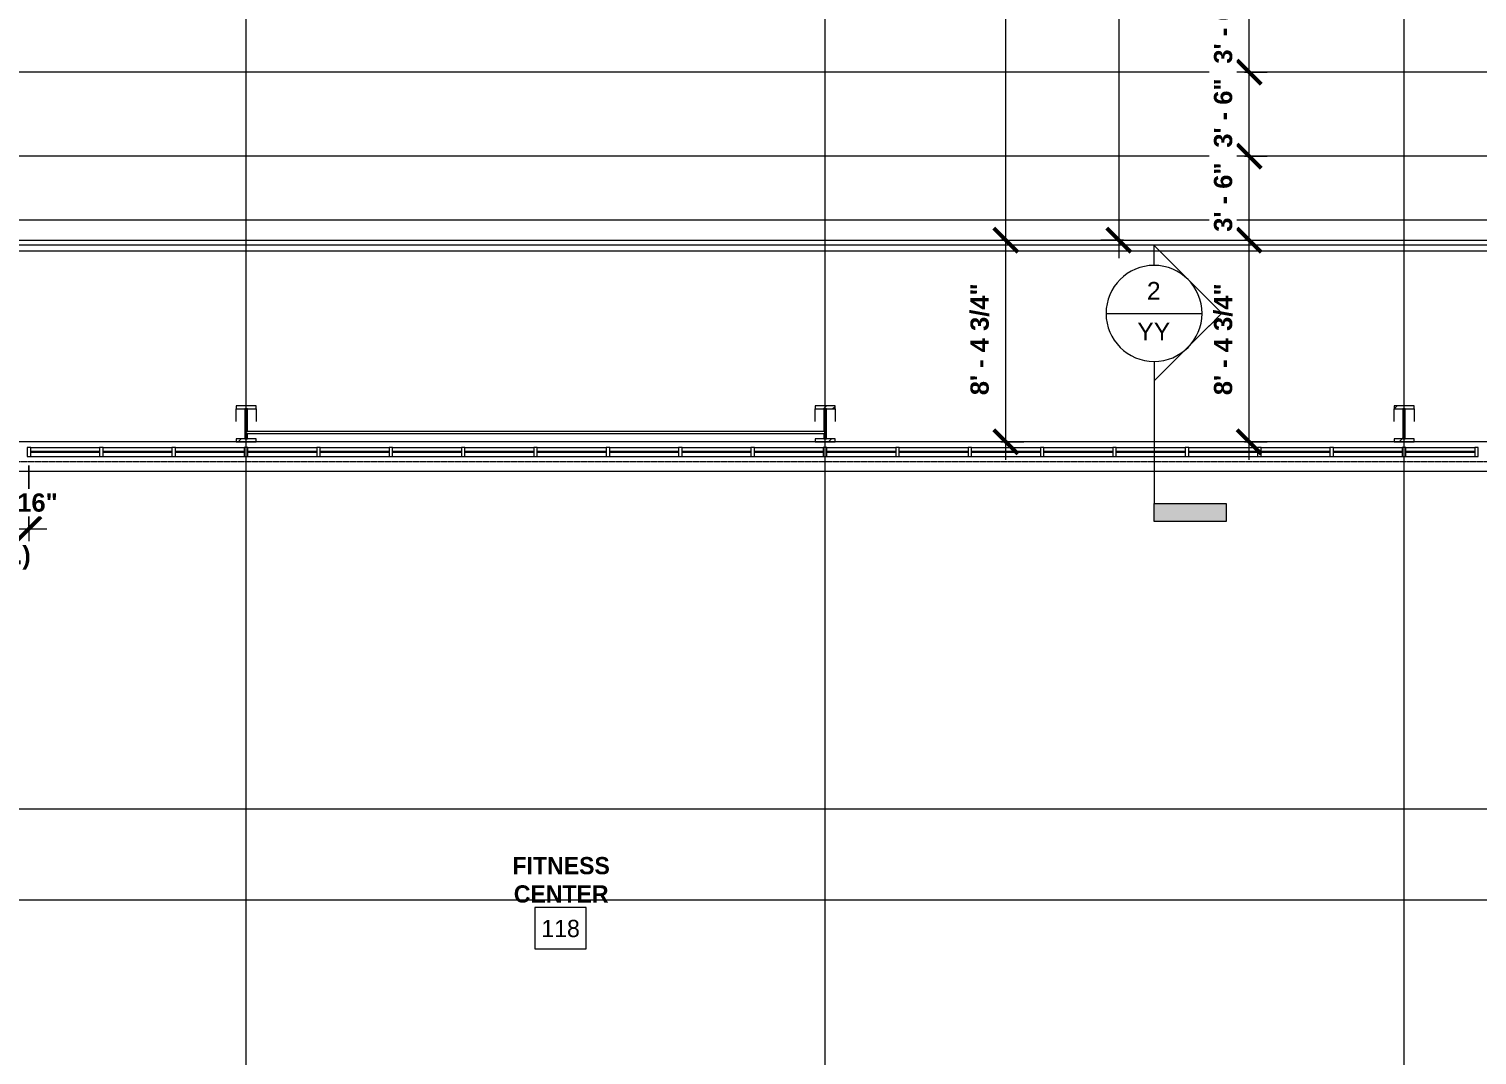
# Model space of a CAD drawing. Header units: inches. Extents: x 21592 to 24810, y -23179 to -20467.
# Drawn here: x 23267 to 23991, y -22666 to -22153 of the extents above; entities that cross this region are included whole.
import ezdxf

# ---------------------------------------------------------------- set-up
doc = ezdxf.new("R2010")
doc.units = ezdxf.units.IN
doc.header["$MEASUREMENT"] = 0
doc.linetypes.add('Grid Line 1_2_', pattern=[0.875, 0.5, -0.125, 0.125, -0.125])
for name, color, linetype, lineweight in [('A-ANNO-DIMS', 211, 'Continuous', 9), ('A-ANNO-DIMS-96', 211, 'Continuous', 9), ('A-AREA-IDEN', 2, 'Continuous', 9), ('A-FLOR', 192, 'Continuous', 20), ('A-FLOR-HRAL', 11, 'Continuous', 20), ('A-FLOR-OTLN', 90, 'Continuous', 140), ('A-GLAZ-CURT', 52, 'Continuous', 20), ('A-GLAZ-CWMG', 51, 'Continuous', 20), ('G-ANNO-SYMB', 111, 'Continuous', 9), ('S-BEAM', 12, 'Continuous', 20), ('S-GRID', 1, 'Continuous', 9)]:
    doc.layers.add(name, color=color, linetype=linetype, lineweight=lineweight)
doc.styles.add('Arial_1', font='arial.ttf', dxfattribs={"height": 8.851796})
doc.styles.add('Arial_B', font='arialbd.ttf', dxfattribs={"height": 9.132806})
doc.styles.add('Century Gothic', font='GOTHIC.TTF', dxfattribs={"height": 8.622671})
doc.styles.add('Century Gothic_B', font='GOTHICB.TTF', dxfattribs={"height": 8.616719})
doc.dimstyles.new('OD_Dimension_1', dxfattribs={"dimscale": 12, "dimtxt": 9, "dimasz": 1, "dimexe": 0.75, "dimexo": 0.5, "dimgap": 0.5, "dimtad": 1, "dimdec": 4, "dimrnd": 0.0625, "dimzin": 3, "dimdsep": 46, "dimlunit": 4, "dimtxsty": 'Arial_B', "dimblk1": 'OBLIQUE', "dimblk2": 'OBLIQUE', "dimsah": 1, "dimcen": 0.09, "dimdle": 0.75, "dimazin": 0, "dimtfac": 1, "dimtdec": 4, "dimtix": 1, "dimtmove": 0, "dimatfit": 3, "dimfxl": 1, "dimtvp": 1, "dimtfill": 1, "dimfrac": 2, "dimtolj": 1, "dimtzin": 0, "dimlwd": 13, "dimlwe": 13, "dimarcsym": 2})
doc.dimstyles.new('OD_Dimension_4', dxfattribs={"dimscale": 12, "dimtxt": 9, "dimasz": 1, "dimexe": 0.75, "dimexo": 0.5, "dimgap": 0.5, "dimtad": 1, "dimdec": 4, "dimrnd": 0.0625, "dimzin": 3, "dimdsep": 46, "dimlunit": 4, "dimtxsty": 'Arial_B', "dimblk1": 'OBLIQUE', "dimblk2": 'OBLIQUE', "dimsah": 1, "dimcen": 0.09, "dimdle": 0.75, "dimazin": 0, "dimtfac": 1, "dimtdec": 4, "dimtix": 1, "dimtmove": 0, "dimatfit": 3, "dimfxl": 1, "dimtvp": 1, "dimtfill": 1, "dimfrac": 2, "dimtolj": 1, "dimtzin": 0, "dimlwd": 13, "dimlwe": 13, "dimarcsym": 2})
pattern_1 = [(225, (23954.39, -22360.053), (9.503515, -9.503515), []), (225, (23954.39, -22374.453), (9.503515, -9.503515), [])]
pattern_2 = [(225, (23664.89, -22360.053), (9.503515, -9.503515), []), (225, (23664.89, -22374.453), (9.503515, -9.503515), [])]
pattern_3 = [(225, (23375.39, -22360.053), (9.503515, -9.503515), []), (225, (23375.39, -22374.453), (9.503515, -9.503515), [])]

# ---------------------------------------------------------------- blocks, each defined once
blk = doc.blocks.new('Top Rail Type - Top Rail_Internal_-939601-Enlarged First Floor Plan _West_')
at = {"layer": 'A-FLOR-HRAL', "color": 43, "lineweight": 13}
for p, q in [((24222.81, -22261.26), (23241.39, -22261.26)), ((24222.81, -22264.3), (23241.39, -22264.3))]:
    blk.add_line(p, q, dxfattribs=at)
blk = doc.blocks.new('columns and girder2 - one-V15-Enlarged First Floor Plan _West_')
at = {"layer": 'S-BEAM', "lineweight": 9}
h = blk.add_hatch(dxfattribs=at)
h.set_pattern_fill('FP_21', color=8, style=0, pattern_type=2)
h.set_pattern_definition(pattern_1)
h.paths.add_polyline_path([(-5, -0.5), (-5, -2), (5, -2), (5, -0.5)], flags=0)
h.paths.add_polyline_path([(-5, -17.03), (-5, -18.55), (5, -18.55), (5, -17.03)], flags=0)
h.paths.add_polyline_path([(5, -1204.89), (-5, -1204.89), (-5, -1206.4), (5, -1206.4)], flags=0)
h.paths.add_polyline_path([(5, -1224.25), (-5, -1224.25), (-5, -1225), (5, -1225)], flags=0)
h = blk.add_hatch(dxfattribs=at)
h.set_pattern_fill('FP_21', color=8, style=0, pattern_type=2)
h.set_pattern_definition(pattern_1)
h.paths.add_polyline_path([(0.62, -2), (-0.63, -2), (-0.63, -17.03), (0.62, -17.03)], flags=0)
h.paths.add_polyline_path([(-0.63, -1206.4), (-0.63, -1224.25), (0.62, -1224.25), (0.62, -1206.4)], flags=0)
at = {"layer": 'S-BEAM', "color": 7}
for p, q in [((5, -0.5), (-5, -0.5)), ((-5, -0.5), (-5, -2)), ((-5, -2), (5, -2)), ((0.62, -2), (-0.63, -2)), ((-0.63, -2), (-0.63, -17.03)), ((0.62, -17.03), (0.62, -2)), ((5, -2), (5, -0.5)), ((5, -17.03), (-5, -17.03)), ((-5, -17.03), (-5, -18.55)), ((-5, -18.55), (5, -18.55)), ((-0.63, -17.03), (0.62, -17.03)), ((5, -18.55), (5, -17.03))]:
    blk.add_line(p, q, dxfattribs=at)
at = {"layer": 'S-BEAM', "color": 43, "lineweight": 13}
for p, q in [((-5, -17.03), (-5, -10.69)), ((5, -10.69), (5, -17.03))]:
    blk.add_line(p, q, dxfattribs=at)
blk = doc.blocks.new('columns and girder2 - one-V16-Enlarged First Floor Plan _West_')
at = {"layer": 'S-BEAM', "lineweight": 9}
h = blk.add_hatch(dxfattribs=at)
h.set_pattern_fill('FP_22', color=8, style=0, pattern_type=2)
h.set_pattern_definition(pattern_2)
h.paths.add_polyline_path([(-5, -0.5), (-5, -2), (5, -2), (5, -0.5)], flags=0)
h.paths.add_polyline_path([(-5, -17.03), (-5, -18.55), (5, -18.55), (5, -17.03), (1.2, -17.03)], flags=0)
h.paths.add_polyline_path([(1.2, -1204.89), (-5, -1204.89), (-5, -1206.4), (5, -1206.4), (5, -1204.89)], flags=0)
h.paths.add_polyline_path([(5, -1224.25), (-5, -1224.25), (-5, -1225), (5, -1225)], flags=0)
h = blk.add_hatch(dxfattribs=at)
h.set_pattern_fill('FP_22', color=8, style=0, pattern_type=2)
h.set_pattern_definition(pattern_2)
h.paths.add_polyline_path([(0.62, -2), (-0.63, -2), (-0.63, -17.03), (0.62, -17.03), (0.62, -5.72), (-0.03, -5.71), (-0.21, -5.61), (-0.32, -5.43), (-0.36, -5.22), (-0.32, -5.01), (-0.22, -4.84), (-0.11, -4.75), (0.11, -4.72), (0.62, -4.72), (0.62, -3.92)], flags=0)
h.paths.add_polyline_path([(-0.63, -1206.4), (-0.63, -1224.25), (0.62, -1224.25), (0.62, -1222.25), (-0.05, -1222.23), (-0.29, -1222.1), (-0.41, -1221.75), (-0.29, -1221.4), (-0.01, -1221.25), (0.62, -1221.25), (0.62, -1206.4)], flags=0)
at = {"layer": 'S-BEAM', "color": 7}
for p, q in [((5, -0.5), (-5, -0.5)), ((-5, -0.5), (-5, -2)), ((-5, -2), (5, -2)), ((0.62, -2), (-0.63, -2)), ((-0.63, -2), (-0.63, -17.03)), ((0.62, -4.72), (0.62, -2)), ((0.62, -17.03), (0.62, -5.72)), ((5, -2), (5, -0.5)), ((5, -17.03), (-5, -17.03)), ((-5, -17.03), (-5, -18.55)), ((-5, -18.55), (5, -18.55)), ((-0.63, -17.03), (0.62, -17.03)), ((5, -18.55), (5, -17.03))]:
    blk.add_line(p, q, dxfattribs=at)
at = {"layer": 'S-BEAM', "color": 43, "lineweight": 13}
for p, q in [((-5, -17.03), (-5, -10.69)), ((5, -10.69), (5, -17.03))]:
    blk.add_line(p, q, dxfattribs=at)
blk = doc.blocks.new('columns and girder2 - one-V17-Enlarged First Floor Plan _West_')
at = {"layer": 'S-BEAM', "lineweight": 9}
h = blk.add_hatch(dxfattribs=at)
h.set_pattern_fill('FP_23', color=8, style=0, pattern_type=2)
h.set_pattern_definition(pattern_3)
h.paths.add_polyline_path([(-5, -0.5), (-5, -2), (5, -2), (5, -0.5)], flags=0)
h.paths.add_polyline_path([(-5, -17.03), (-5, -18.55), (5, -18.55), (5, -17.03)], flags=0)
h.paths.add_polyline_path([(-5, -1204.89), (-5, -1206.4), (5, -1206.4), (5, -1204.89)], flags=0)
h.paths.add_polyline_path([(5, -1224.25), (-5, -1224.25), (-5, -1225), (5, -1225)], flags=0)
h = blk.add_hatch(dxfattribs=at)
h.set_pattern_fill('FP_23', color=8, style=0, pattern_type=2)
h.set_pattern_definition(pattern_3)
h.paths.add_polyline_path([(0.62, -2), (-0.63, -2), (-0.63, -4.72), (0, -4.72), (0.26, -4.87), (0.35, -5.27), (0.26, -5.57), (0, -5.72), (-0.63, -5.72), (-0.63, -17.03), (0.62, -17.03), (0.62, -3.92)], flags=0)
h.paths.add_polyline_path([(-0.63, -1206.4), (-0.59, -1221.25), (-0.26, -1221.27), (-0.02, -1221.4), (0.1, -1221.75), (-0.02, -1222.1), (-0.3, -1222.25), (-0.63, -1222.25), (-0.63, -1224.25), (0.62, -1224.25), (0.62, -1206.4)], flags=0)
at = {"layer": 'S-BEAM', "color": 7}
for p, q in [((5, -0.5), (-5, -0.5)), ((-5, -0.5), (-5, -2)), ((-5, -2), (5, -2)), ((0.62, -2), (-0.63, -2)), ((-0.63, -2), (-0.63, -4.72)), ((-0.63, -5.72), (-0.63, -17.03)), ((0.62, -17.03), (0.62, -2)), ((5, -2), (5, -0.5)), ((5, -17.03), (-5, -17.03)), ((-5, -17.03), (-5, -18.55)), ((-5, -18.55), (5, -18.55)), ((-0.63, -17.03), (0.62, -17.03)), ((5, -18.55), (5, -17.03))]:
    blk.add_line(p, q, dxfattribs=at)
at = {"layer": 'S-BEAM', "color": 43, "lineweight": 13}
for p, q in [((-5, -17.03), (-5, -10.69)), ((5, -10.69), (5, -17.03))]:
    blk.add_line(p, q, dxfattribs=at)
blk = doc.blocks.new('System Panel - Interior Glazing-V23-Enlarged First Floor Plan _West_')
at = {"layer": 'A-GLAZ-CURT', "color": 7}
for p, q in [((17.21875, -0.5625), (-17.21875, -0.5625)), ((-17.21875, -0.5625), (-17.21875, -0.9375)), ((-17.21875, -0.9375), (17.21875, -0.9375)), ((17.21875, -0.9375), (17.21875, -0.5625))]:
    blk.add_line(p, q, dxfattribs=at)
blk = doc.blocks.new('Rectangular Mullion - Interior 1_75_ x 4_5_-1179494-Enlarged First Floor Plan _West_')
at = {"layer": 'A-GLAZ-CWMG', "color": 43, "lineweight": 13}
for p, q in [((24244.77, -22362.3), (24279.2, -22362.3)), ((24244.77, -22366.8), (24279.2, -22366.8))]:
    blk.add_line(p, q, dxfattribs=at)
blk = doc.blocks.new('Rectangular Mullion - Interior 1_75_ x 4_5_-1220290-Enlarged First Floor Plan _West_')
at = {"layer": 'A-GLAZ-CWMG', "color": 7}
for p, q in [((-0.875, 3), (0.875, 3)), ((-0.875, -1.5), (-0.875, 3)), ((0.875, 3), (0.875, -1.5)), ((0.875, -1.5), (-0.875, -1.5))]:
    blk.add_line(p, q, dxfattribs=at)
blk = doc.blocks.new('Round Bar - 1_-1257056-Enlarged First Floor Plan _West_')
at = {"layer": 'S-BEAM', "color": 43, "lineweight": 13}
for p, q in [((23520.62, -22354.33), (23375.39, -22354.33)), ((23375.39, -22355.33), (23520.62, -22355.33))]:
    blk.add_line(p, q, dxfattribs=at)
for start_param, end_param in [(0, 3.141593), (3.141593, 6.283185)]:
    blk.add_ellipse((23375.39, -22354.83), major_axis=(0, 0.5), ratio=0.73532, start_param=start_param, end_param=end_param, dxfattribs=at)
blk = doc.blocks.new('Round Bar - 1_-1257174-Enlarged First Floor Plan _West_')
at = {"layer": 'S-BEAM', "color": 43, "lineweight": 13}
for p, q in [((23664.89, -22354.33), (23519.63, -22354.33)), ((23519.69, -22355.33), (23664.89, -22355.33))]:
    blk.add_line(p, q, dxfattribs=at)
for start_param, end_param in [(0, 3.141593), (3.141593, 6.283185)]:
    blk.add_ellipse((23664.89, -22354.83), major_axis=(0, 0.5), ratio=0.73532, start_param=start_param, end_param=end_param, dxfattribs=at)
blk = doc.blocks.new('DIMBLOCK26-Enlarged First Floor Plan _West_')
at = {"layer": 'A-ANNO-DIMS-96', "lineweight": 50}
for p, q in [((23877.02, -22258.78), (23871.02, -22252.78)), ((23877.02, -22258.78), (23883.02, -22264.78)), ((23877.02, -22359.55), (23871.02, -22353.55)), ((23877.02, -22359.55), (23883.02, -22365.55))]:
    blk.add_line(p, q, dxfattribs=at)
at = {"layer": 'A-ANNO-DIMS-96', "lineweight": 13}
for p, q in [((23874.53, -22258.78), (23886.02, -22258.78)), ((23877.02, -22258.78), (23874.53, -22258.78)), ((23877.02, -22368.55), (23877.02, -22258.78)), ((23874.53, -22359.55), (23886.02, -22359.55)), ((23877.02, -22359.55), (23874.53, -22359.55))]:
    blk.add_line(p, q, dxfattribs=at)
at = {"layer": 'A-ANNO-DIMS-96', "color": 0, "lineweight": 13, "insert": (23859.32, -22336.24), "char_height": 9.1328, "width": 64.9714, "attachment_point": 1, "rotation": 90, "line_spacing_factor": 0.938532, "style": 'Arial_B', "bg_fill": 3, "box_fill_scale": 1.25, "bg_fill_color": 0, "bg_fill_transparency": 0}
blk.add_mtext('8\' - 4 3/4"', dxfattribs=at)
blk = doc.blocks.new('_Oblique')
at = {"color": 0, "linetype": 'ByBlock', "lineweight": -2}
blk.add_line((-0.5, -0.5), (0.5, 0.5), dxfattribs=at)
blk = doc.blocks.new('DIMBLOCK27-Enlarged First Floor Plan _West_')
at = {"layer": 'A-ANNO-DIMS-96', "lineweight": 50}
for p, q in [((23877.02, -22216.78), (23871.02, -22210.78)), ((23877.02, -22216.78), (23883.02, -22222.78)), ((23877.02, -22258.78), (23871.02, -22252.78)), ((23877.02, -22258.78), (23883.02, -22264.78))]:
    blk.add_line(p, q, dxfattribs=at)
at = {"layer": 'A-ANNO-DIMS-96', "lineweight": 13}
for p, q in [((23874.53, -22216.78), (23886.02, -22216.78)), ((23877.02, -22216.78), (23874.53, -22216.78)), ((23877.02, -22258.78), (23877.02, -22216.78)), ((23874.53, -22258.78), (23886.02, -22258.78)), ((23877.02, -22258.78), (23874.53, -22258.78))]:
    blk.add_line(p, q, dxfattribs=at)
at = {"layer": 'A-ANNO-DIMS-96', "color": 0, "lineweight": 13, "insert": (23859.32, -22254.57), "char_height": 9.133, "width": 40.2857, "attachment_point": 1, "rotation": 90, "line_spacing_factor": 0.938532, "style": 'Arial_B', "bg_fill": 3, "box_fill_scale": 1.25, "bg_fill_color": 0, "bg_fill_transparency": 0}
blk.add_mtext('3\' - 6"', dxfattribs=at)
blk = doc.blocks.new('DIMBLOCK28-Enlarged First Floor Plan _West_')
at = {"layer": 'A-ANNO-DIMS-96', "lineweight": 50}
for p, q in [((23877.02, -22174.78), (23871.02, -22168.78)), ((23877.02, -22174.78), (23883.02, -22180.78)), ((23877.02, -22216.78), (23871.02, -22210.78)), ((23877.02, -22216.78), (23883.02, -22222.78))]:
    blk.add_line(p, q, dxfattribs=at)
at = {"layer": 'A-ANNO-DIMS-96', "lineweight": 13}
for p, q in [((23874.53, -22174.78), (23886.02, -22174.78)), ((23877.02, -22174.78), (23874.53, -22174.78)), ((23877.02, -22216.78), (23877.02, -22174.78)), ((23874.53, -22216.78), (23886.02, -22216.78)), ((23877.02, -22216.78), (23874.53, -22216.78))]:
    blk.add_line(p, q, dxfattribs=at)
at = {"layer": 'A-ANNO-DIMS-96', "color": 0, "lineweight": 13, "insert": (23859.32, -22212.57), "char_height": 9.133, "width": 40.2857, "attachment_point": 1, "rotation": 90, "line_spacing_factor": 0.938532, "style": 'Arial_B', "bg_fill": 3, "box_fill_scale": 1.25, "bg_fill_color": 0, "bg_fill_transparency": 0}
blk.add_mtext('3\' - 6"', dxfattribs=at)
blk = doc.blocks.new('DIMBLOCK29-Enlarged First Floor Plan _West_')
at = {"layer": 'A-ANNO-DIMS-96', "lineweight": 50}
for p, q in [((23877.02, -22132.78), (23871.02, -22126.78)), ((23877.02, -22132.78), (23883.02, -22138.78)), ((23877.02, -22174.78), (23871.02, -22168.78)), ((23877.02, -22174.78), (23883.02, -22180.78))]:
    blk.add_line(p, q, dxfattribs=at)
at = {"layer": 'A-ANNO-DIMS-96', "lineweight": 13}
for p, q in [((23874.53, -22132.78), (23886.02, -22132.78)), ((23877.02, -22132.78), (23874.53, -22132.78)), ((23877.02, -22174.78), (23877.02, -22132.78)), ((23874.53, -22174.78), (23886.02, -22174.78)), ((23877.02, -22174.78), (23874.53, -22174.78))]:
    blk.add_line(p, q, dxfattribs=at)
at = {"layer": 'A-ANNO-DIMS-96', "color": 0, "lineweight": 13, "insert": (23859.32, -22170.57), "char_height": 9.133, "width": 40.2857, "attachment_point": 1, "rotation": 90, "line_spacing_factor": 0.938532, "style": 'Arial_B', "bg_fill": 3, "box_fill_scale": 1.25, "bg_fill_color": 0, "bg_fill_transparency": 0}
blk.add_mtext('3\' - 6"', dxfattribs=at)
blk = doc.blocks.new('DIMBLOCK39-Enlarged First Floor Plan _West_')
at = {"layer": 'A-ANNO-DIMS-96', "lineweight": 50}
for p, q in [((23811.69, -21223.81), (23805.69, -21217.81)), ((23811.69, -21223.81), (23817.69, -21229.81)), ((23811.69, -22258.78), (23805.69, -22252.78)), ((23811.69, -22258.78), (23817.69, -22264.78))]:
    blk.add_line(p, q, dxfattribs=at)
at = {"layer": 'A-ANNO-DIMS-96', "lineweight": 13}
for p, q in [((23811.69, -21214.81), (23811.69, -22267.78)), ((23814.17, -21223.81), (23802.69, -21223.81)), ((23811.69, -21223.81), (23814.17, -21223.81)), ((23814.17, -22258.78), (23802.69, -22258.78)), ((23811.69, -22258.78), (23814.17, -22258.78))]:
    blk.add_line(p, q, dxfattribs=at)
at = {"layer": 'A-ANNO-DIMS-96', "color": 0, "lineweight": 13, "insert": (23793.98, -21761.51), "char_height": 9.133, "width": 48.5143, "attachment_point": 1, "rotation": 90, "line_spacing_factor": 0.938532, "style": 'Arial_B', "bg_fill": 3, "box_fill_scale": 1.25, "bg_fill_color": 0, "bg_fill_transparency": 0}
blk.add_mtext('86\' - 3"', dxfattribs=at)
blk = doc.blocks.new('DIMBLOCK50-Enlarged First Floor Plan _West_')
at = {"layer": 'A-ANNO-DIMS-96', "lineweight": 50}
for p, q in [((23755.28, -22258.78), (23749.28, -22252.78)), ((23755.28, -22258.78), (23761.28, -22264.78)), ((23755.28, -22359.55), (23749.28, -22353.55)), ((23755.28, -22359.55), (23761.28, -22365.55))]:
    blk.add_line(p, q, dxfattribs=at)
at = {"layer": 'A-ANNO-DIMS-96', "lineweight": 13}
for p, q in [((23752.79, -22258.78), (23764.28, -22258.78)), ((23755.28, -22258.78), (23752.79, -22258.78)), ((23755.28, -22368.55), (23755.28, -22258.78)), ((23752.79, -22359.55), (23764.28, -22359.55)), ((23755.28, -22359.55), (23752.79, -22359.55))]:
    blk.add_line(p, q, dxfattribs=at)
at = {"layer": 'A-ANNO-DIMS-96', "color": 0, "lineweight": 13, "insert": (23737.57, -22336.24), "char_height": 9.1328, "width": 64.9714, "attachment_point": 1, "rotation": 90, "line_spacing_factor": 0.938532, "style": 'Arial_B', "bg_fill": 3, "box_fill_scale": 1.25, "bg_fill_color": 0, "bg_fill_transparency": 0}
blk.add_mtext('8\' - 4 3/4"', dxfattribs=at)
blk = doc.blocks.new('DIMBLOCK51-Enlarged First Floor Plan _West_')
at = {"layer": 'A-ANNO-DIMS-96', "lineweight": 50}
for p, q in [((23755.28, -21223.81), (23749.28, -21217.81)), ((23755.28, -21223.81), (23761.28, -21229.81)), ((23755.28, -22258.78), (23749.28, -22252.78)), ((23755.28, -22258.78), (23761.28, -22264.78))]:
    blk.add_line(p, q, dxfattribs=at)
at = {"layer": 'A-ANNO-DIMS-96', "lineweight": 13}
for p, q in [((23755.28, -22258.78), (23755.28, -21214.81)), ((23752.79, -21223.81), (23764.28, -21223.81)), ((23755.28, -21223.81), (23752.79, -21223.81)), ((23752.79, -22258.78), (23764.28, -22258.78)), ((23755.28, -22258.78), (23752.79, -22258.78))]:
    blk.add_line(p, q, dxfattribs=at)
at = {"layer": 'A-ANNO-DIMS-96', "color": 0, "lineweight": 13, "insert": (23737.57, -21761.51), "char_height": 9.133, "width": 48.5143, "attachment_point": 1, "rotation": 90, "line_spacing_factor": 0.938532, "style": 'Arial_B', "bg_fill": 3, "box_fill_scale": 1.25, "bg_fill_color": 0, "bg_fill_transparency": 0}
blk.add_mtext('86\' - 3"', dxfattribs=at)
blk = doc.blocks.new('Section - 3_32_ x 3_8_-18514-Enlarged First Floor Plan _West_')
at = {"layer": 'G-ANNO-SYMB'}
blk.add_hatch(color=256, dxfattribs=at).paths.add_polyline_path([(0, 0.375), (0, 0), (-0.09375, 0), (-0.09375, 0.375)], flags=0)
for p, q in [((0, 0.375), (-0.09375, 0.375)), ((-0.09375, 0.375), (-0.09375, 0)), ((0, 0), (0, 0.375)), ((-0.09375, 0), (0, 0))]:
    blk.add_line(p, q, dxfattribs=at)
blk = doc.blocks.new('Section - Section Head - Open-19330-Enlarged First Floor Plan _West_')
at = {"layer": 'G-ANNO-SYMB'}
for p, q in [((-0.6032, 0), (-0.2508, 0.3524)), ((0.1017, 0), (-0.2508, 0.3524)), ((-0.5, 0), (-0.6032, 0)), ((0, 0), (0.1017, 0))]:
    blk.add_line(p, q, dxfattribs=at)
for start, end in [(360, 180), (180, 0)]:
    blk.add_arc((-0.25, 0), 0.25, start, end, dxfattribs=at)
blk = doc.blocks.new('DIMBLOCK308-Enlarged First Floor Plan _West_')
at = {"layer": 'A-ANNO-DIMS-96', "lineweight": 13}
for p, q in [((23230.64, -22371.3), (23230.64, -22412.02)), ((23230.64, -22403.02), (23230.64, -22371.3)), ((23266.83, -22371.3), (23266.83, -22412.02)), ((23266.83, -22403.02), (23266.83, -22371.3)), ((23221.64, -22403.02), (23275.83, -22403.02))]:
    blk.add_line(p, q, dxfattribs=at)
at = {"layer": 'A-ANNO-DIMS-96', "lineweight": 50}
for p, q in [((23230.64, -22403.02), (23236.64, -22397.02)), ((23266.83, -22403.02), (23272.83, -22397.02)), ((23230.64, -22403.02), (23224.64, -22409.02)), ((23266.83, -22403.02), (23260.83, -22409.02))]:
    blk.add_line(p, q, dxfattribs=at)
at = {"layer": 'A-ANNO-DIMS-96', "color": 0, "lineweight": 13, "attachment_point": 1, "line_spacing_factor": 0.938532, "style": 'Arial_B', "bg_fill": 3, "box_fill_scale": 1.25, "bg_fill_color": 0, "bg_fill_transparency": 0}
for s, insert, char_height, width in [('3\' - 0 3/16"', (23218.23, -22385.31), 9.1328, 73.2), ('(TYP.)', (23230.88, -22411.6), 9.133, 42.8571)]:
    blk.add_mtext(s, dxfattribs=dict(at, insert=insert, char_height=char_height, width=width))

msp = doc.modelspace()

# ---------------------------------------------------------------- linework, layer by layer
at = {"layer": 'A-AREA-IDEN', "flags": 128}
msp.add_lwpolyline([(23519.79726, -22592.29473), (23519.79726, -22612.86616), (23545.50726, -22612.86616), (23545.50726, -22592.29473)], close=True, dxfattribs=at)
at = {"layer": 'A-FLOR', "color": 43, "lineweight": 13}
msp.add_line((23241.38923, -22258.77996), (24223.42117, -22258.77996), dxfattribs=at)
at = {"layer": 'A-FLOR-OTLN', "color": 43, "lineweight": 13}
for p, q in [((24223.42117, -22174.77996), (23241.38923, -22174.77996)), ((24223.42117, -22216.77996), (23241.38923, -22216.77996))]:
    msp.add_line(p, q, dxfattribs=at)
at = {"layer": 'G-ANNO-SYMB'}
for p, q in [((24577.98286, -22248.83309), (22003.89418, -22248.83309)), ((23805.39023, -22295.37358), (23853.39023, -22295.37358)), ((23829.39023, -22319.37358), (23829.39023, -22390.33176)), ((24581.52474, -22374.35697), (21776.42336, -22374.35697)), ((24577.89246, -22588.63029), (21856.39913, -22588.63029))]:
    msp.add_line(p, q, dxfattribs=at)
at = {"layer": 'S-GRID', "linetype": 'Grid Line 1_2_'}
for p, q in [((23375.39023, -23071.83025), (23375.39023, -20713.12653)), ((23664.89023, -23071.83025), (23664.89023, -20713.12653)), ((23954.39023, -23071.83025), (23954.39023, -20713.12653)), ((23375.39023, -23130.6211), (23375.39023, -20902.42781)), ((23664.89023, -23130.6211), (23664.89023, -20902.42781)), ((23954.39023, -23130.6211), (23954.39023, -20902.42781)), ((24588.97484, -22359.55281), (22653.5125, -22359.55281)), ((24742.78907, -22359.55281), (22737.5125, -22359.55281)), ((24694.78907, -22369.55281), (22737.5125, -22369.55281)), ((24479.10753, -22543.05281), (21657.56096, -22543.05281)), ((24588.97484, -22543.05281), (21790.20666, -22543.05281))]:
    msp.add_line(p, q, dxfattribs=at)

# ---------------------------------------------------------------- block references
at = {"layer": 'A-FLOR-HRAL', "color": 43, "lineweight": 13}
msp.add_blockref('Top Rail Type - Top Rail_Internal_-939601-Enlarged First Floor Plan _West_', (0, 0), dxfattribs=at)
at = {"layer": 'A-GLAZ-CURT', "color": 43, "lineweight": 13, "rotation": 180}
for p in [(23284.92148, -22365.30281), (23321.10898, -22365.30281), (23357.29648, -22365.30281), (23393.48398, -22365.30281), (23429.67148, -22365.30281), (23465.85898, -22365.30281), (23502.04648, -22365.30281), (23538.23398, -22365.30281), (23574.42148, -22365.30281), (23610.60898, -22365.30281), (23646.79648, -22365.30281), (23682.98398, -22365.30281), (23719.17148, -22365.30281), (23755.35898, -22365.30281), (23791.54648, -22365.30281), (23827.73398, -22365.30281), (23863.92148, -22365.30281), (23900.10898, -22365.30281), (23936.29648, -22365.30281), (23972.48398, -22365.30281)]:
    msp.add_blockref('System Panel - Interior Glazing-V23-Enlarged First Floor Plan _West_', p, dxfattribs=at)
at = {"layer": 'A-GLAZ-CWMG', "color": 43, "lineweight": 13, "extrusion": (0, 0, -1)}
for p in [(-23266.82773, -22365.30281), (-23303.01523, -22365.30281), (-23339.20273, -22365.30281), (-23375.39023, -22365.30281), (-23411.57773, -22365.30281), (-23447.76523, -22365.30281), (-23483.95273, -22365.30281), (-23520.14023, -22365.30281), (-23556.32773, -22365.30281), (-23592.51523, -22365.30281), (-23628.70273, -22365.30281), (-23664.89023, -22365.30281), (-23701.07773, -22365.30281), (-23737.26523, -22365.30281), (-23773.45273, -22365.30281), (-23809.64023, -22365.30281), (-23845.82773, -22365.30281), (-23882.01523, -22365.30281), (-23918.20273, -22365.30281), (-23954.39023, -22365.30281), (-23990.57773, -22365.30281)]:
    msp.add_blockref('Rectangular Mullion - Interior 1_75_ x 4_5_-1220290-Enlarged First Floor Plan _West_', p, dxfattribs=at)
at = {"layer": 'A-GLAZ-CWMG', "color": 43, "lineweight": 13}
for p in [(-977.0625, 0), (-940.875, 0), (-904.6875, 0), (-868.5, 0), (-832.3125, 0), (-796.125, 0), (-759.9375, 0), (-723.75, 0), (-687.5625, 0), (-651.375, 0), (-615.1875, 0), (-579, 0), (-542.8125, 0), (-506.625, 0), (-470.4375, 0), (-434.25, 0), (-398.0625, 0), (-361.875, 0), (-325.6875, 0), (-289.5, 0)]:
    msp.add_blockref('Rectangular Mullion - Interior 1_75_ x 4_5_-1179494-Enlarged First Floor Plan _West_', p, dxfattribs=at)
at = {"layer": 'G-ANNO-SYMB', "extrusion": (0, 0, -1), "xscale": 95.99999999999994, "yscale": 95.99999999999994, "zscale": 95.99999999999994, "rotation": 90.00000000000053}
msp.add_blockref('Section - 3_32_ x 3_8_-18514-Enlarged First Floor Plan _West_', (-23829.39023, -22390.33176), dxfattribs=at)
at = {"layer": 'S-BEAM', "color": 43, "lineweight": 13, "rotation": 180}
for name, p in [('columns and girder2 - one-V17-Enlarged First Floor Plan _West_', (23375.39023, -22360.05281)), ('columns and girder2 - one-V16-Enlarged First Floor Plan _West_', (23664.89023, -22360.05281)), ('columns and girder2 - one-V15-Enlarged First Floor Plan _West_', (23954.39023, -22360.05281))]:
    msp.add_blockref(name, p, dxfattribs=at)
at = {"layer": 'S-BEAM', "color": 43, "lineweight": 13}
for name in ['Round Bar - 1_-1257056-Enlarged First Floor Plan _West_', 'Round Bar - 1_-1257174-Enlarged First Floor Plan _West_']:
    msp.add_blockref(name, (0, 0), dxfattribs=at)

# ---------------------------------------------------------------- texts
at = {"layer": 'A-AREA-IDEN', "attachment_point": 2}
for s, insert, char_height, width, line_spacing_factor, style in [('FITNESS\\PCENTER', (23532.93829, -22566.98514), 8.616719, 51.084, 0.984796, 'Century Gothic_B'), ('118', (23532.65226, -22598.38634), 8.622671, 23.652, 0.984117, 'Century Gothic')]:
    msp.add_mtext(s, dxfattribs=dict(at, insert=insert, char_height=char_height, width=width, line_spacing_factor=line_spacing_factor, style=style))
at = {"layer": 'G-ANNO-SYMB', "attachment_point": 2, "line_spacing_factor": 0.938532, "style": 'Arial_1'}
for s, insert, char_height, width in [('2', (23829.23391, -22279.66114), 8.8518, 8.208), ('YY', (23829.23391, -22299.92889), 8.851796, 19.224)]:
    msp.add_mtext(s, dxfattribs=dict(at, insert=insert, char_height=char_height, width=width))

# ---------------------------------------------------------------- next in the draw order: dimensions: what is measured, and where the dimension line sits
at = {"layer": 'A-ANNO-DIMS', "lineweight": 13}
for base, p1, p2, override, picture, middle in [((23811.68861, -22258.77996), (23820.17389, -21223.8101), (23820.17389, -22258.77996), {"dimpost": '<>', "dimfxl": 1034.969864}, 'DIMBLOCK39-Enlarged First Floor Plan _West_', (23801.02253, -21741.29503)), ((23755.275443, -22258.779964), (23746.790161, -22359.55281), (23746.790161, -22258.779964), {"dimpost": '<>', "dimfxl": 100.772846}, 'DIMBLOCK50-Enlarged First Floor Plan _West_', (23744.550181, -22309.166387)), ((23877.020186, -22258.779964), (23868.534905, -22359.55281), (23868.534905, -22258.779964), {"dimpost": '<>', "dimfxl": 100.772846}, 'DIMBLOCK26-Enlarged First Floor Plan _West_', (23866.294925, -22309.166387))]:
    dim = msp.add_linear_dim(base=base, p1=p1, p2=p2, angle=90, dimstyle='OD_Dimension_1', override=override, dxfattribs=at)
    dim.commit()
    dim.dimension.update_dxf_attribs({"geometry": picture, "text_midpoint": middle})
dim = msp.add_linear_dim(base=(23266.82773, -22403.0178), p1=(23230.64023, -22365.30281), p2=(23266.82773, -22365.30281), text='<>\\X(TYP.)', dimstyle='OD_Dimension_4', override={"dimpost": '<>', "dimfxl": 36.1875}, dxfattribs=at)
dim.commit()
dim.dimension.update_dxf_attribs({"geometry": 'DIMBLOCK308-Enlarged First Floor Plan _West_', "text_midpoint": (23248.73398, -22403.0178)})

# ---------------------------------------------------------------- next in the draw order: dimensions: what is measured, and where the dimension line sits
for base, p1, p2, override, picture, middle in [((23755.27544, -21223.8101), (23746.79016, -22258.77996), (23746.79016, -21223.8101), {"dimpost": '<>', "dimfxl": 1034.969864}, 'DIMBLOCK51-Enlarged First Floor Plan _West_', (23744.60936, -21741.29503)), ((23877.02019, -22216.77996), (23868.53491, -22258.77996), (23868.53491, -22216.77996), {"dimpost": '<>', "dimfxl": 42}, 'DIMBLOCK27-Enlarged First Floor Plan _West_', (23866.35722, -22237.77996))]:
    dim = msp.add_linear_dim(base=base, p1=p1, p2=p2, angle=90, dimstyle='OD_Dimension_1', override=override, dxfattribs=at)
    dim.commit()
    dim.dimension.update_dxf_attribs({"geometry": picture, "text_midpoint": middle})

# ---------------------------------------------------------------- next in the draw order: block references
at = {"layer": 'G-ANNO-SYMB', "xscale": 95.99999999999994, "yscale": 95.99999999999994, "zscale": 95.99999999999994, "rotation": 269.9999999999996}
msp.add_blockref('Section - Section Head - Open-19330-Enlarged First Floor Plan _West_', (23829.39023, -22319.37358), dxfattribs=at)

# ---------------------------------------------------------------- next in the draw order: dimensions: what is measured, and where the dimension line sits
at = {"layer": 'A-ANNO-DIMS', "lineweight": 13}
dim = msp.add_linear_dim(base=(23877.02019, -22174.77996), p1=(23868.53491, -22216.77996), p2=(23868.53491, -22174.77996), angle=90, dimstyle='OD_Dimension_1', override={"dimpost": '<>', "dimfxl": 42}, dxfattribs=at)
dim.commit()
dim.dimension.update_dxf_attribs({"geometry": 'DIMBLOCK28-Enlarged First Floor Plan _West_', "text_midpoint": (23866.35722, -22195.77996)})

# ---------------------------------------------------------------- next in the draw order: dimensions: what is measured, and where the dimension line sits
dim = msp.add_linear_dim(base=(23877.02019, -22132.77996), p1=(23868.53491, -22174.77996), p2=(23868.53491, -22132.77996), angle=90, dimstyle='OD_Dimension_1', override={"dimpost": '<>', "dimfxl": 42}, dxfattribs=at)
dim.commit()
dim.dimension.update_dxf_attribs({"geometry": 'DIMBLOCK29-Enlarged First Floor Plan _West_', "text_midpoint": (23866.35722, -22153.77996)})

doc.saveas('drawing.dxf')
